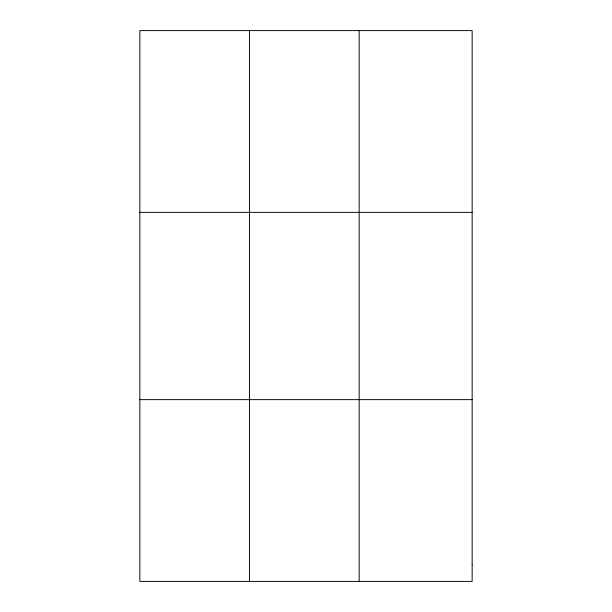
<?xml version="1.0" encoding="UTF-8"?>
<svg xmlns="http://www.w3.org/2000/svg" width="612" height="612" viewBox="0 0 612 612"><rect width="100%" height="100%" fill="white"/><g stroke="black" fill="none" stroke-linecap="round" stroke-linejoin="round"><path stroke-width="0.92" d="M249.505 581.4L249.505 30.6M359.168 581.4L359.168 30.6M139.85 212.364L472.15 212.364M139.85 399.636L472.15 399.636M472.15 564.876L472.15 581.4L139.85 581.4L139.85 30.6L472.15 30.6L472.15 564.876"/></g></svg>
